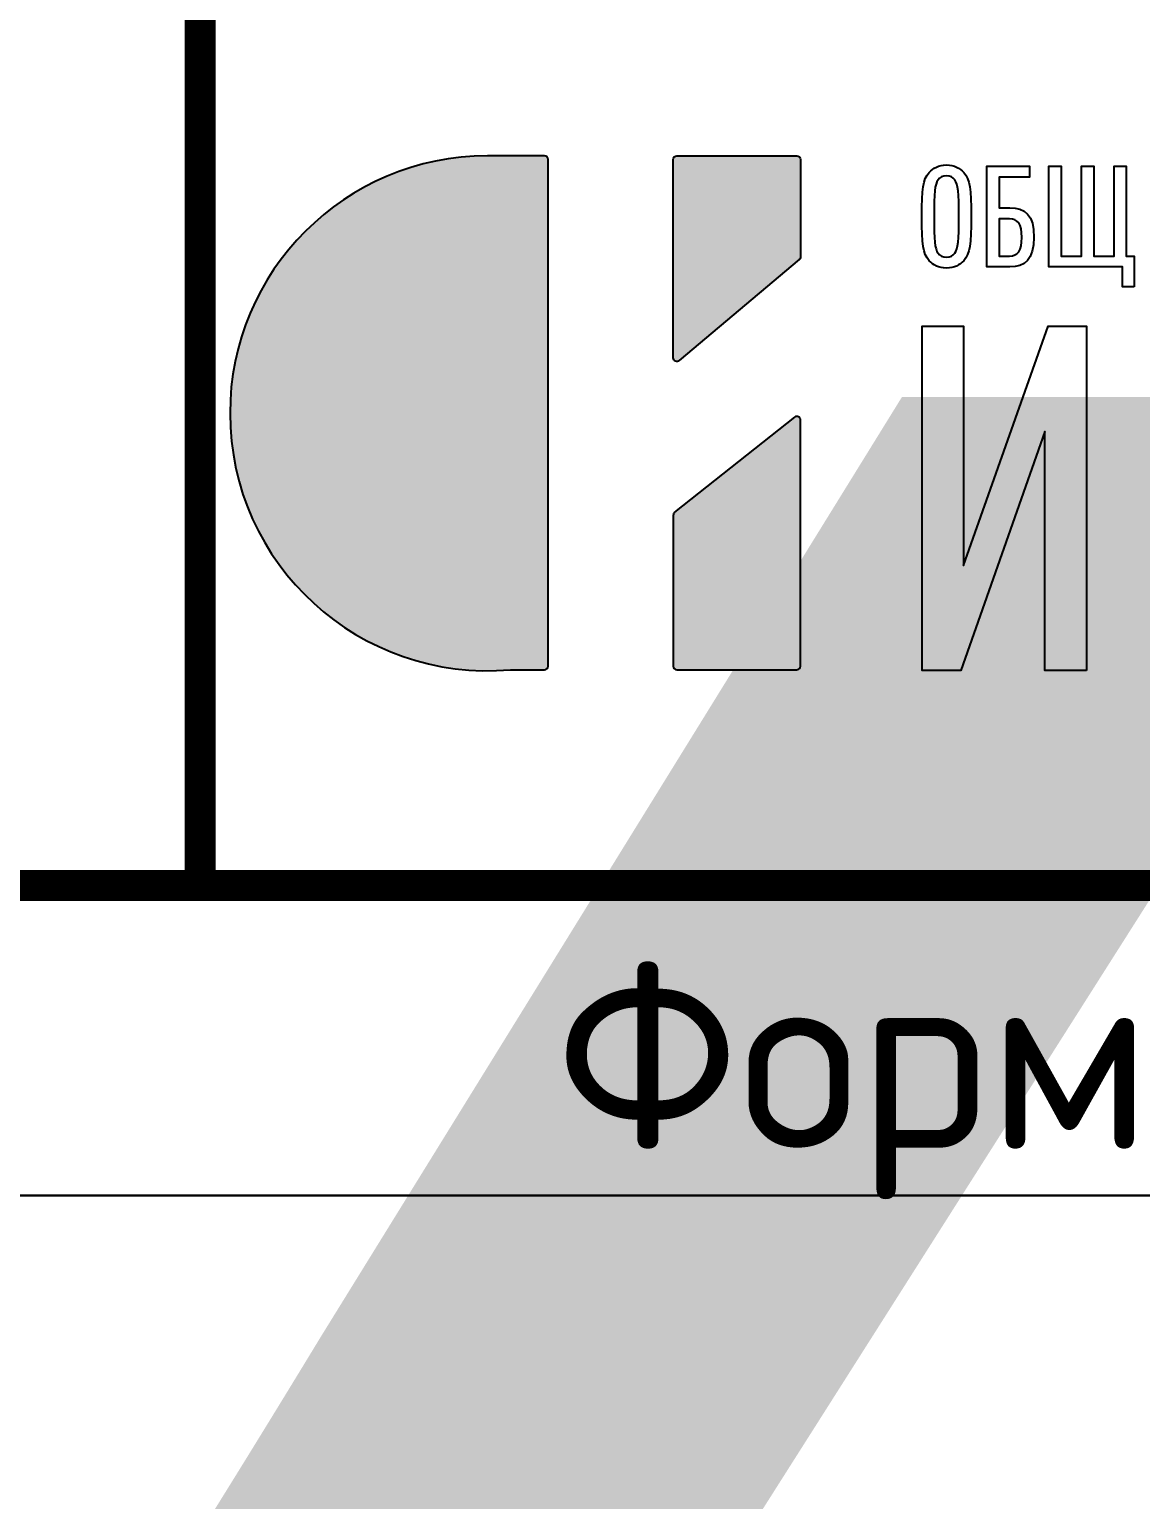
# Model space of a CAD drawing. Header units: millimetres. Extents: x -112426 to 8831, y 1218 to 38707.
# Drawn here: x 4279.78 to 4297.7, y 1396.26 to 1419.96 of the extents above; entities that cross this region are included whole.
import ezdxf
from ezdxf.enums import TextEntityAlignment as Align

# ---------------------------------------------------------------- set-up
doc = ezdxf.new("R2018")
doc.units = ezdxf.units.MM
doc.layers.add('layer 1', color=7, linetype='Continuous')
doc.layers.add('Размеры на чертеже', color=250, linetype='Continuous', lineweight=25)
doc.styles.add('-ISOCPEUR-', font='isocpeur.ttf')
doc.styles.get("Standard").update_dxf_attribs({"font": 'arial.ttf'})

# ---------------------------------------------------------------- blocks, each defined once
blk = doc.blocks.new('Лого')
h = blk.add_hatch(color=151)
h.set_gradient(color1=(158, 191, 227), color2=(46, 54, 92), tint=1, name='HEMISPHERICAL')
edge = h.paths.add_edge_path()
edge.add_spline(control_points=[(0.349, 0.4943), (-0.1909, 0.4468), (-0.6571, 0.8707), (-0.6571, 1.4146), (-0.6571, 1.4146), (-0.6571, 1.9249), (-0.2434, 2.3386), (0.2669, 2.3386), (0.2669, 2.3386), (0.2669, 2.3386), (0.4714, 2.3386), (0.4714, 2.3386), (0.4714, 2.3386), (0.4787, 2.3386), (0.4846, 2.3327), (0.4846, 2.3254), (0.4846, 2.3254), (0.4846, 2.3254), (0.4846, 0.5075), (0.4846, 0.5075), (0.4846, 0.5075), (0.4846, 0.5003), (0.4787, 0.4943), (0.4714, 0.4943), (0.4714, 0.4943), (0.4714, 0.4943), (0.3502, 0.4943), (0.3502, 0.4943), (0.3502, 0.4943), (0.3497, 0.4943), (0.3494, 0.4943), (0.349, 0.4943)], knot_values=[0, 0, 0, 0, 0.111111, 0.111111, 0.111111, 0.111121, 0.222222, 0.222222, 0.222222, 0.222232, 0.333333, 0.333333, 0.333333, 0.333344, 0.444444, 0.444444, 0.444444, 0.444455, 0.555556, 0.555556, 0.555556, 0.555566, 0.666667, 0.666667, 0.666667, 0.666677, 0.777778, 0.777778, 0.777778, 0.777788, 1, 1, 1, 1], degree=3, periodic=0)
edge = h.paths.add_edge_path()
edge.add_spline(control_points=[(0.9551, 1.604), (0.9551, 1.604), (1.3853, 1.966), (1.3853, 1.966), (1.3853, 1.966), (1.3884, 1.9686), (1.39, 1.972), (1.39, 1.9761), (1.39, 1.9761), (1.39, 1.9761), (1.39, 2.3254), (1.39, 2.3254), (1.39, 2.3254), (1.39, 2.3327), (1.3841, 2.3386), (1.3768, 2.3386), (1.3768, 2.3386), (1.3768, 2.3386), (0.9466, 2.3386), (0.9466, 2.3386), (0.9466, 2.3386), (0.9393, 2.3386), (0.9334, 2.3327), (0.9334, 2.3254), (0.9334, 2.3254), (0.9334, 2.3254), (0.9334, 1.6141), (0.9334, 1.6141), (0.9334, 1.6141), (0.9334, 1.6089), (0.9363, 1.6044), (0.941, 1.6021), (0.941, 1.6021), (0.9458, 1.5999), (0.9511, 1.6006), (0.9551, 1.604)], knot_values=[0, 0, 0, 0, 0.1, 0.1, 0.1, 0.10001, 0.2, 0.2, 0.2, 0.20001, 0.3, 0.3, 0.3, 0.30001, 0.4, 0.4, 0.4, 0.40001, 0.5, 0.5, 0.5, 0.50001, 0.6, 0.6, 0.6, 0.60001, 0.7, 0.7, 0.7, 0.70001, 0.8, 0.8, 0.8, 0.80001, 1, 1, 1, 1], degree=3, periodic=0)
edge = h.paths.add_edge_path()
edge.add_spline(control_points=[(0.9384, 1.0593), (0.9384, 1.0593), (1.3686, 1.4007), (1.3686, 1.4007), (1.3686, 1.4007), (1.3727, 1.4039), (1.3779, 1.4045), (1.3826, 1.4023), (1.3826, 1.4023), (1.3873, 1.4), (1.39, 1.3956), (1.39, 1.3904), (1.39, 1.3904), (1.39, 1.3904), (1.39, 0.5075), (1.39, 0.5075), (1.39, 0.5075), (1.39, 0.5003), (1.3841, 0.4943), (1.3768, 0.4943), (1.3768, 0.4943), (1.3768, 0.4943), (0.9466, 0.4943), (0.9466, 0.4943), (0.9466, 0.4943), (0.9393, 0.4943), (0.9334, 0.5003), (0.9334, 0.5075), (0.9334, 0.5075), (0.9334, 0.5075), (0.9334, 1.049), (0.9334, 1.049), (0.9334, 1.049), (0.9334, 1.0531), (0.9351, 1.0567), (0.9384, 1.0593)], knot_values=[0, 0, 0, 0, 0.1, 0.1, 0.1, 0.10001, 0.2, 0.2, 0.2, 0.20001, 0.3, 0.3, 0.3, 0.30001, 0.4, 0.4, 0.4, 0.40001, 0.5, 0.5, 0.5, 0.50001, 0.6, 0.6, 0.6, 0.60001, 0.7, 0.7, 0.7, 0.70001, 0.8, 0.8, 0.8, 0.80001, 1, 1, 1, 1], degree=3, periodic=0)
at = {"layer": 'layer 1', "color": 159}
for points, knots in [([(0.349, 0.4943), (-0.1909, 0.4468), (-0.6571, 0.8707), (-0.6571, 1.4146), (-0.6571, 1.4146), (-0.6571, 1.9249), (-0.2434, 2.3386), (0.2669, 2.3386), (0.2669, 2.3386), (0.2669, 2.3386), (0.4714, 2.3386), (0.4714, 2.3386), (0.4714, 2.3386), (0.4787, 2.3386), (0.4846, 2.3327), (0.4846, 2.3254), (0.4846, 2.3254), (0.4846, 2.3254), (0.4846, 0.5075), (0.4846, 0.5075), (0.4846, 0.5075), (0.4846, 0.5003), (0.4787, 0.4943), (0.4714, 0.4943), (0.4714, 0.4943), (0.4714, 0.4943), (0.3502, 0.4943), (0.3502, 0.4943), (0.3502, 0.4943), (0.3497, 0.4943), (0.3494, 0.4943), (0.349, 0.4943)], [0, 0, 0, 0, 0.111111, 0.111111, 0.111111, 0.111111, 0.222222, 0.222222, 0.222222, 0.222222, 0.333333, 0.333333, 0.333333, 0.333333, 0.444444, 0.444444, 0.444444, 0.444444, 0.555556, 0.555556, 0.555556, 0.555556, 0.666667, 0.666667, 0.666667, 0.666667, 0.777778, 0.777778, 0.777778, 0.777778, 1, 1, 1, 1]), ([(0.9551, 1.604), (0.9551, 1.604), (1.3853, 1.966), (1.3853, 1.966), (1.3853, 1.966), (1.3884, 1.9686), (1.39, 1.972), (1.39, 1.9761), (1.39, 1.9761), (1.39, 1.9761), (1.39, 2.3254), (1.39, 2.3254), (1.39, 2.3254), (1.39, 2.3327), (1.3841, 2.3386), (1.3768, 2.3386), (1.3768, 2.3386), (1.3768, 2.3386), (0.9466, 2.3386), (0.9466, 2.3386), (0.9466, 2.3386), (0.9393, 2.3386), (0.9334, 2.3327), (0.9334, 2.3254), (0.9334, 2.3254), (0.9334, 2.3254), (0.9334, 1.6141), (0.9334, 1.6141), (0.9334, 1.6141), (0.9334, 1.6089), (0.9363, 1.6044), (0.941, 1.6021), (0.941, 1.6021), (0.9458, 1.5999), (0.9511, 1.6006), (0.9551, 1.604)], [0, 0, 0, 0, 0.1, 0.1, 0.1, 0.1, 0.2, 0.2, 0.2, 0.2, 0.3, 0.3, 0.3, 0.3, 0.4, 0.4, 0.4, 0.4, 0.5, 0.5, 0.5, 0.5, 0.6, 0.6, 0.6, 0.6, 0.7, 0.7, 0.7, 0.7, 0.8, 0.8, 0.8, 0.8, 1, 1, 1, 1]), ([(2.0023, 2.1207), (2.0023, 2.2208), (1.9992, 2.2533), (1.9759, 2.2792), (1.9759, 2.2792), (1.9616, 2.2949), (1.9423, 2.3056), (1.9139, 2.3056), (1.9139, 2.3056), (1.8854, 2.3056), (1.8661, 2.2949), (1.8519, 2.2792), (1.8519, 2.2792), (1.8286, 2.2533), (1.8255, 2.2208), (1.8255, 2.1207), (1.8255, 2.1207), (1.8255, 2.0206), (1.8286, 1.9881), (1.8519, 1.9622), (1.8519, 1.9622), (1.8661, 1.9465), (1.8854, 1.9358), (1.9139, 1.9358), (1.9139, 1.9358), (1.9423, 1.9358), (1.9616, 1.9465), (1.9759, 1.9622), (1.9759, 1.9622), (1.9992, 1.9881), (2.0023, 2.0206), (2.0023, 2.1207)], [0, 0, 0, 0, 0.111111, 0.111111, 0.111111, 0.111111, 0.222222, 0.222222, 0.222222, 0.222222, 0.333333, 0.333333, 0.333333, 0.333333, 0.444444, 0.444444, 0.444444, 0.444444, 0.555556, 0.555556, 0.555556, 0.555556, 0.666667, 0.666667, 0.666667, 0.666667, 0.777778, 0.777778, 0.777778, 0.777778, 1, 1, 1, 1]), ([(2.2278, 2.046), (2.2278, 2.1263), (2.1958, 2.1522), (2.1409, 2.1522), (2.1409, 2.1522), (2.1409, 2.1522), (2.1023, 2.1522), (2.1023, 2.1522), (2.1023, 2.1522), (2.1023, 2.1522), (2.1023, 2.2624), (2.1023, 2.2624), (2.1023, 2.2624), (2.1023, 2.2624), (2.2115, 2.2624), (2.2115, 2.2624), (2.2115, 2.2624), (2.2115, 2.2624), (2.2115, 2.3015), (2.2115, 2.3015), (2.2115, 2.3015), (2.2115, 2.3015), (2.0586, 2.3015), (2.0586, 2.3015), (2.0586, 2.3015), (2.0586, 2.3015), (2.0586, 1.9399), (2.0586, 1.9399), (2.0586, 1.9399), (2.0586, 1.9399), (2.1409, 1.9399), (2.1409, 1.9399), (2.1409, 1.9399), (2.1953, 1.9399), (2.2278, 1.9663), (2.2278, 2.046)], [0, 0, 0, 0, 0.1, 0.1, 0.1, 0.1, 0.2, 0.2, 0.2, 0.2, 0.3, 0.3, 0.3, 0.3, 0.4, 0.4, 0.4, 0.4, 0.5, 0.5, 0.5, 0.5, 0.6, 0.6, 0.6, 0.6, 0.7, 0.7, 0.7, 0.7, 0.8, 0.8, 0.8, 0.8, 1, 1, 1, 1]), ([(2.5874, 1.8678), (2.5874, 1.8678), (2.5874, 1.979), (2.5874, 1.979), (2.5874, 1.979), (2.5874, 1.979), (2.5589, 1.979), (2.5589, 1.979), (2.5589, 1.979), (2.5589, 1.979), (2.5589, 2.3015), (2.5589, 2.3015), (2.5589, 2.3015), (2.5589, 2.3015), (2.5153, 2.3015), (2.5153, 2.3015), (2.5153, 2.3015), (2.5153, 2.3015), (2.5153, 1.979), (2.5153, 1.979), (2.5153, 1.979), (2.5153, 1.979), (2.4421, 1.979), (2.4421, 1.979), (2.4421, 1.979), (2.4421, 1.979), (2.4421, 2.3015), (2.4421, 2.3015), (2.4421, 2.3015), (2.4421, 2.3015), (2.3984, 2.3015), (2.3984, 2.3015), (2.3984, 2.3015), (2.3984, 2.3015), (2.3984, 1.979), (2.3984, 1.979), (2.3984, 1.979), (2.3984, 1.979), (2.3253, 1.979), (2.3253, 1.979), (2.3253, 1.979), (2.3253, 1.979), (2.3253, 2.3015), (2.3253, 2.3015), (2.3253, 2.3015), (2.3253, 2.3015), (2.2816, 2.3015), (2.2816, 2.3015), (2.2816, 2.3015), (2.2816, 2.3015), (2.2816, 1.9399), (2.2816, 1.9399), (2.2816, 1.9399), (2.2816, 1.9399), (2.5457, 1.9399), (2.5457, 1.9399), (2.5457, 1.9399), (2.5457, 1.9399), (2.5457, 1.8678), (2.5457, 1.8678), (2.5457, 1.8678), (2.5457, 1.8678), (2.5874, 1.8678), (2.5874, 1.8678)], [0, 0, 0, 0, 0.058824, 0.058824, 0.058824, 0.058824, 0.117647, 0.117647, 0.117647, 0.117647, 0.176471, 0.176471, 0.176471, 0.176471, 0.235294, 0.235294, 0.235294, 0.235294, 0.294118, 0.294118, 0.294118, 0.294118, 0.352941, 0.352941, 0.352941, 0.352941, 0.411765, 0.411765, 0.411765, 0.411765, 0.470588, 0.470588, 0.470588, 0.470588, 0.529412, 0.529412, 0.529412, 0.529412, 0.588235, 0.588235, 0.588235, 0.588235, 0.647059, 0.647059, 0.647059, 0.647059, 0.705882, 0.705882, 0.705882, 0.705882, 0.764706, 0.764706, 0.764706, 0.764706, 0.823529, 0.823529, 0.823529, 0.823529, 0.882353, 0.882353, 0.882353, 0.882353, 1, 1, 1, 1]), ([(1.9586, 2.1207), (1.9586, 2.0349), (1.956, 2.0059), (1.9433, 1.9886), (1.9433, 1.9886), (1.9372, 1.9805), (1.9281, 1.9749), (1.9139, 1.9749), (1.9139, 1.9749), (1.8997, 1.9749), (1.89, 1.9805), (1.8839, 1.9886), (1.8839, 1.9886), (1.8712, 2.0059), (1.8692, 2.0349), (1.8692, 2.1207), (1.8692, 2.1207), (1.8692, 2.2065), (1.8712, 2.2355), (1.8839, 2.2528), (1.8839, 2.2528), (1.89, 2.2609), (1.8997, 2.2665), (1.9139, 2.2665), (1.9139, 2.2665), (1.9281, 2.2665), (1.9372, 2.2609), (1.9433, 2.2528), (1.9433, 2.2528), (1.956, 2.2355), (1.9586, 2.2065), (1.9586, 2.1207)], [0, 0, 0, 0, 0.111111, 0.111111, 0.111111, 0.111111, 0.222222, 0.222222, 0.222222, 0.222222, 0.333333, 0.333333, 0.333333, 0.333333, 0.444444, 0.444444, 0.444444, 0.444444, 0.555556, 0.555556, 0.555556, 0.555556, 0.666667, 0.666667, 0.666667, 0.666667, 0.777778, 0.777778, 0.777778, 0.777778, 1, 1, 1, 1]), ([(2.1841, 2.046), (2.1841, 1.9973), (2.1689, 1.979), (2.1404, 1.979), (2.1404, 1.979), (2.1404, 1.979), (2.1023, 1.979), (2.1023, 1.979), (2.1023, 1.979), (2.1023, 1.979), (2.1023, 2.1126), (2.1023, 2.1126), (2.1023, 2.1126), (2.1023, 2.1126), (2.1404, 2.1126), (2.1404, 2.1126), (2.1404, 2.1126), (2.1689, 2.1126), (2.1841, 2.0948), (2.1841, 2.046)], [0, 0, 0, 0, 0.166667, 0.166667, 0.166667, 0.166667, 0.333333, 0.333333, 0.333333, 0.333333, 0.5, 0.5, 0.5, 0.5, 0.666667, 0.666667, 0.666667, 0.666667, 1, 1, 1, 1]), ([(2.416, 0.4914), (2.416, 0.4914), (2.416, 1.7272), (2.416, 1.7272), (2.416, 1.7272), (2.416, 1.7272), (2.2789, 1.7272), (2.2789, 1.7272), (2.2789, 1.7272), (2.2789, 1.7272), (1.9752, 0.8681), (1.9752, 0.8681), (1.9752, 0.8681), (1.9752, 0.8681), (1.9752, 1.7272), (1.9752, 1.7272), (1.9752, 1.7272), (1.9752, 1.7272), (1.826, 1.7272), (1.826, 1.7272), (1.826, 1.7272), (1.826, 1.7272), (1.826, 0.4914), (1.826, 0.4914), (1.826, 0.4914), (1.826, 0.4914), (1.9648, 0.4914), (1.9648, 0.4914), (1.9648, 0.4914), (1.9648, 0.4914), (2.2668, 1.3488), (2.2668, 1.3488), (2.2668, 1.3488), (2.2668, 1.3488), (2.2668, 0.4914), (2.2668, 0.4914), (2.2668, 0.4914), (2.2668, 0.4914), (2.416, 0.4914), (2.416, 0.4914)], [0, 0, 0, 0, 0.090909, 0.090909, 0.090909, 0.090909, 0.181818, 0.181818, 0.181818, 0.181818, 0.272727, 0.272727, 0.272727, 0.272727, 0.363636, 0.363636, 0.363636, 0.363636, 0.454545, 0.454545, 0.454545, 0.454545, 0.545455, 0.545455, 0.545455, 0.545455, 0.636364, 0.636364, 0.636364, 0.636364, 0.727273, 0.727273, 0.727273, 0.727273, 0.818182, 0.818182, 0.818182, 0.818182, 1, 1, 1, 1]), ([(0.9384, 1.0593), (0.9384, 1.0593), (1.3686, 1.4007), (1.3686, 1.4007), (1.3686, 1.4007), (1.3727, 1.4039), (1.3779, 1.4045), (1.3826, 1.4023), (1.3826, 1.4023), (1.3873, 1.4), (1.39, 1.3956), (1.39, 1.3904), (1.39, 1.3904), (1.39, 1.3904), (1.39, 0.5075), (1.39, 0.5075), (1.39, 0.5075), (1.39, 0.5003), (1.3841, 0.4943), (1.3768, 0.4943), (1.3768, 0.4943), (1.3768, 0.4943), (0.9466, 0.4943), (0.9466, 0.4943), (0.9466, 0.4943), (0.9393, 0.4943), (0.9334, 0.5003), (0.9334, 0.5075), (0.9334, 0.5075), (0.9334, 0.5075), (0.9334, 1.049), (0.9334, 1.049), (0.9334, 1.049), (0.9334, 1.0531), (0.9351, 1.0567), (0.9384, 1.0593)], [0, 0, 0, 0, 0.1, 0.1, 0.1, 0.1, 0.2, 0.2, 0.2, 0.2, 0.3, 0.3, 0.3, 0.3, 0.4, 0.4, 0.4, 0.4, 0.5, 0.5, 0.5, 0.5, 0.6, 0.6, 0.6, 0.6, 0.7, 0.7, 0.7, 0.7, 0.8, 0.8, 0.8, 0.8, 1, 1, 1, 1])]:
    blk.add_open_spline(points, degree=3, knots=knots, dxfattribs=at)
blk = doc.blocks.new('*U168')
blk.add_lwpolyline([(0, 0), (420, 0), (420, -297), (0, -297)], close=True)
at = {"const_width": 0.5}
blk.add_lwpolyline([(20, -5), (415, -5), (415, -292), (20, -292)], close=True, dxfattribs=at)
blk.add_lwpolyline([(365, -262), (365, -292)], dxfattribs=at)
at = {"xscale": 4.492609629394886, "yscale": 4.492609629394886, "zscale": 4.492609629394886}
blk.add_blockref('Лого', (368.434, -290.745), dxfattribs=at)
at = {"style": '-ISOCPEUR-'}
blk.add_attdef('РАЗРАБОТАЛ', text='', height=2.5, dxfattribs=at).set_placement((250.501, -264.224), align=Align.MIDDLE_LEFT)
at = {"style": '-ISOCPEUR-', "flags": 8}
for tag, height, p in [('ДАТА', 2.5, (290.074, -264.402)), ('ДАТА1', 2.5, (290.074, -269.402)), ('ЛИСТ', 3, (386.388, -271.915)), ('ЛИСТОВ', 3, (403.888, -271.915)), ('ФОРМАТ', 3, (380.972, -294.745))]:
    blk.add_attdef(tag, text='', height=height, dxfattribs=at).set_placement(p, align=Align.MIDDLE_CENTER)
at = {"style": '-ISOCPEUR-'}
blk.add_attdef('ПРОВЕРИЛ', (250.749, -270.729), '', height=2.5, dxfattribs=at)
at = {"lineweight": 30, "flags": 104}
blk.add_attdef('ИМЯ_ЧЕРТЕЖА', text='', height=3, dxfattribs=at).set_placement((333.627, -284.125), align=Align.MIDDLE_CENTER)

msp = doc.modelspace()

# ---------------------------------------------------------------- linework, layer by layer
msp.add_line((1042.939, 1401.16), (6319.699, 1401.16))

# ---------------------------------------------------------------- block references
at = {"layer": 'Размеры на чертеже', "lineweight": 90}
ref = msp.add_blockref('*U168', (3917.536, 1698.16), dxfattribs=at)
lines = msp.add_mtext('Ковер на земный у т/к Г-5/11', dxfattribs={"layer": '0', "insert": (4251.162, 1414.035), "char_height": 70, "attachment_point": 1})
ref.add_attrib('ИМЯ_ЧЕРТЕЖА', '', (4251.162, 1414.035), dxfattribs={"flags": 104}).embed_mtext(lines)
ref.add_attrib('ФОРМАТ', 'Формат А2', dxfattribs={"layer": '0', "height": 3, "style": '-ISOCPEUR-', "flags": 8}).set_placement((4298.508, 1403.415), align=Align.MIDDLE_CENTER)

doc.saveas('drawing.dxf')
